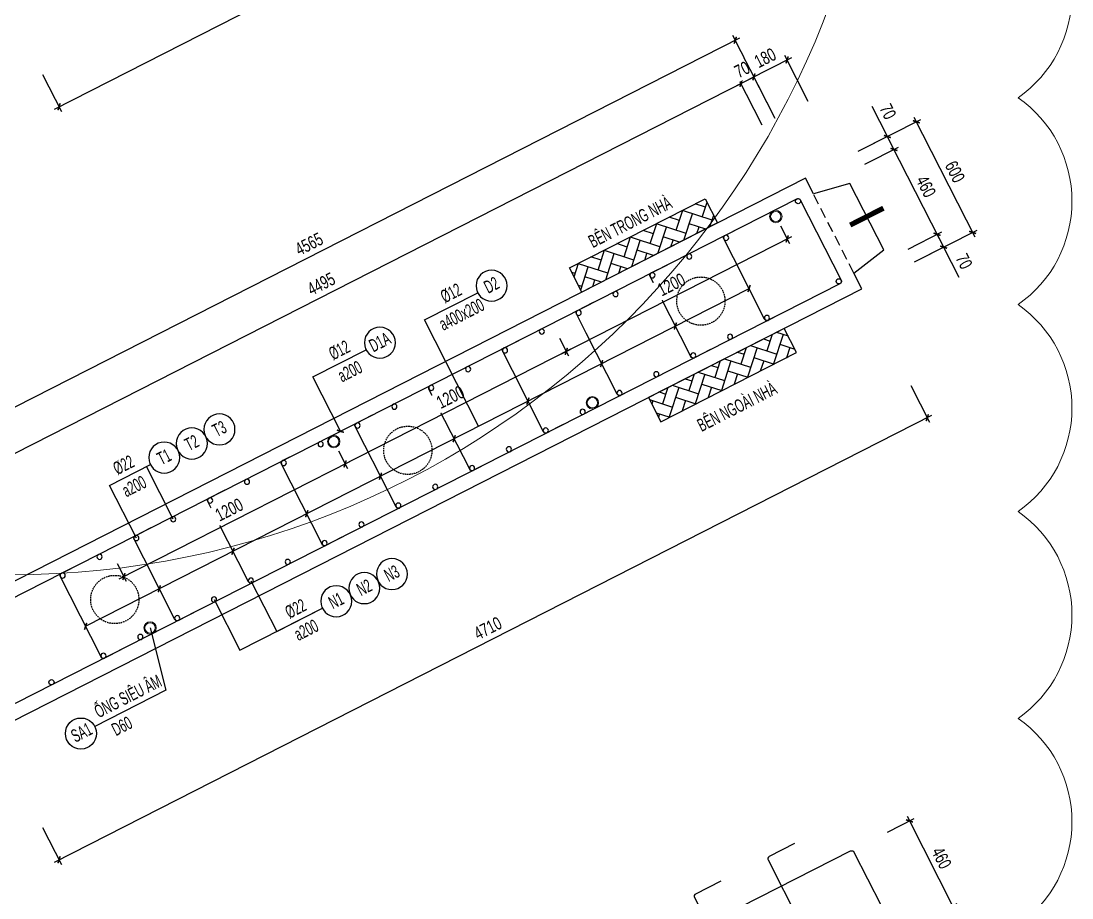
# Model space of a CAD drawing. Header units: millimetres. Extents: x -147841 to 368790, y -162721 to 84261.
# Drawn here: x 332863 to 337945, y -106921 to -102682 of the extents above; entities that cross this region are included whole.
import ezdxf
from ezdxf.enums import TextEntityAlignment as Align

# ---------------------------------------------------------------- set-up
doc = ezdxf.new("R2010")
doc.units = ezdxf.units.MM
doc.header["$LTSCALE"] = 1000
doc.header["$MEASUREMENT"] = 0
doc.header["$PDMODE"] = 1
doc.header["$PDSIZE"] = -10
doc.linetypes.add('DASHED', pattern=[0.75, 0.5, -0.25])
doc.linetypes.add('HIDDEN', pattern=[0.375, 0.25, -0.125])
doc.layers.get('0').update_dxf_attribs({"linetype": 'CONTINUOUS', "lineweight": 18})
doc.layers.get('DEFPOINTS').update_dxf_attribs({"color": 5, "linetype": 'CONTINUOUS', "lineweight": 18})
for name, color, linetype, lineweight in [('0-THAY', 7, 'CONTINUOUS', 18), ('ccu11-Dim', 8, 'CONTINUOUS', 18), ('DIM', 8, 'CONTINUOUS', 18)]:
    doc.layers.add(name, color=color, linetype=linetype, lineweight=lineweight)
for name, color, linetype in [('ccu11-Hatch', 250, 'CONTINUOUS'), ('ccu11-Khuat', 9, 'DASHED'), ('ccu11-Manh', 8, 'CONTINUOUS'), ('ccu11-Thay', 7, 'CONTINUOUS'), ('ccu11-Thep', 4, 'CONTINUOUS'), ('ccu11-Thepdai', 6, 'CONTINUOUS'), ('KC-Cotthep', 8, 'CONTINUOUS'), ('KC-Dim', 8, 'CONTINUOUS'), ('KC-Text', 31, 'CONTINUOUS'), ('KC-Thay', 7, 'CONTINUOUS')]:
    doc.layers.add(name, color=color, linetype=linetype)
doc.styles.add('ARIAL', font='arial.ttf', dxfattribs={"width": 0.7})
doc.styles.add('ccu11-dim', font='vnsimli.shx', dxfattribs={"width": 0.65, "bigfont": 'bigfont.shx'})
doc.dimstyles.new('2.5-25', dxfattribs={"dimscale": 25, "dimtxt": 2.5, "dimasz": 1, "dimexe": 1, "dimexo": 2, "dimgap": 1, "dimtad": 1, "dimdec": 1, "dimrnd": 5, "dimdsep": 46, "dimtxsty": 'ARIAL', "dimblk": 'ARCHTICK', "dimcen": -1, "dimdle": 1, "dimclrd": 256, "dimclre": 256, "dimclrt": 3, "dimadec": 0, "dimazin": 2, "dimtfac": 0.1, "dimtdec": 1, "dimtmove": 0, "dimatfit": 1, "dimldrblk": 'ARCHTICK', "dimfxl": 1, "dimtvp": 0.833333, "dimtfill": 1, "dimtolj": 1, "dimtzin": 12, "dimarcsym": 0})
doc.dimstyles.new('ccu11-100x4', dxfattribs={"dimscale": 100, "dimtxt": 2.5, "dimasz": 1, "dimexe": 1, "dimexo": 2, "dimgap": 1, "dimtad": 1, "dimdec": 0, "dimlfac": 0.25, "dimdsep": 46, "dimtxsty": 'ccu11-dim', "dimblk": 'ARCHTICK', "dimcen": -1, "dimdle": 1, "dimclrd": 256, "dimclre": 256, "dimclrt": 31, "dimadec": 0, "dimazin": 2, "dimtfac": 0.1, "dimtdec": 0, "dimtmove": 0, "dimatfit": 1, "dimldrblk": 'ARCHTICK', "dimfxl": 1, "dimtvp": 0.833333, "dimtolj": 1, "dimtzin": 12, "dimarcsym": 0})

# ---------------------------------------------------------------- blocks, each defined once
blk = doc.blocks.new('_ARCHTICK')
at = {"color": 0, "linetype": 'ByBlock', "const_width": 0.3}
blk.add_lwpolyline([(-0.5, -0.5), (0.5, 0.5)], dxfattribs=at)
blk = doc.blocks.new('*D791')
at = {"layer": 'DEFPOINTS', "color": 0, "ltscale": 3000, "transparency": 16777216}
for p in [(336928.7, -100336.5), (337245.6, -100959.3), (332730, -102473.4)]:
    blk.add_point(p, dxfattribs=at)
at = {"layer": 'KC-Dim', "lineweight": -2, "ltscale": 3000, "transparency": 16777216}
for p, q in [((337166.3, -100803.3), (337257, -100981.6)), ((333024.7, -103107.5), (337267.9, -100947.9)), ((332967.6, -102940.2), (333058.3, -103118.4))]:
    blk.add_line(p, q, dxfattribs=at)
at = {"layer": 'KC-Dim', "lineweight": -2, "ltscale": 3000, "transparency": 16777216, "xscale": 25, "yscale": 25, "zscale": 25}
for p, rotation in [((337245.6, -100959.3), 26.97333113893115), ((333047, -103096.1), 206.9733311389311)]:
    blk.add_blockref('_ARCHTICK', p, dxfattribs=dict(at, rotation=rotation))
at = {"layer": 'KC-Dim', "color": 3, "ltscale": 3000, "transparency": 16777216, "insert": (335120.5, -101977), "char_height": 62.5, "attachment_point": 5, "rotation": 26.9733, "style": 'ARIAL', "bg_fill": 3, "box_fill_scale": 1.25, "bg_fill_color": 256, "bg_fill_true_color": 13158600, "bg_fill_transparency": 0}
blk.add_mtext('\\A1;4710', dxfattribs=at)
blk = doc.blocks.new('*D802')
at = {"layer": 'DEFPOINTS', "color": 0, "linetype": 'ByBlock', "ltscale": 30, "transparency": 16777216}
for p in [(336344.8, -102983.4), (336469.8, -103229.1), (332461.8, -105268.9)]:
    blk.add_point(p, dxfattribs=at)
at = {"layer": 'KC-Dim', "linetype": 'ByBlock', "lineweight": -2, "ltscale": 30, "transparency": 16777216}
for p, q in [((336447.1, -103184.5), (336333.4, -102961.1)), ((332314.5, -105034.6), (336367, -102972.1)), ((332439.1, -105224.3), (332325.4, -105001))]:
    blk.add_line(p, q, dxfattribs=at)
at = {"layer": 'KC-Dim', "linetype": 'ByBlock', "lineweight": -2, "ltscale": 30, "transparency": 16777216, "xscale": 25, "yscale": 25, "zscale": 25}
for p, rotation in [((336344.8, -102983.4), 26.9733311404999), ((332336.7, -105023.3), 206.9733311404999)]:
    blk.add_blockref('_ARCHTICK', p, dxfattribs=dict(at, rotation=rotation))
at = {"layer": 'KC-Dim', "color": 3, "linetype": 'ByBlock', "ltscale": 30, "transparency": 16777216, "insert": (334314.9, -103952.6), "char_height": 62.5, "attachment_point": 5, "rotation": 26.9733, "style": 'ARIAL', "bg_fill": 3, "box_fill_scale": 1.25, "bg_fill_color": 256, "bg_fill_true_color": 13158600, "bg_fill_transparency": 0}
blk.add_mtext('\\A1;4495', dxfattribs=at)
blk = doc.blocks.new('*D803')
at = {"layer": 'DEFPOINTS', "color": 0, "linetype": 'ByBlock', "ltscale": 30, "transparency": 16777216}
for p in [(336867.3, -103334.4), (337464.7, -103703.6), (337139.4, -103869.1)]:
    blk.add_point(p, dxfattribs=at)
at = {"layer": 'KC-Dim', "linetype": 'ByBlock', "lineweight": -2, "ltscale": 30, "transparency": 16777216}
for p, q in [((336911.9, -103311.7), (337214.9, -103157.5)), ((337181.3, -103146.6), (337476.1, -103725.8)), ((337184, -103846.4), (337487, -103692.2))]:
    blk.add_line(p, q, dxfattribs=at)
at = {"layer": 'KC-Dim', "linetype": 'ByBlock', "lineweight": -2, "ltscale": 30, "transparency": 16777216, "xscale": 25, "yscale": 25, "zscale": 25}
for p, rotation in [((337192.6, -103168.8), 116.9733311409424), ((337464.7, -103703.6), 296.9733311409424)]:
    blk.add_blockref('_ARCHTICK', p, dxfattribs=dict(at, rotation=rotation))
at = {"layer": 'KC-Dim', "color": 3, "linetype": 'ByBlock', "ltscale": 30, "transparency": 16777216, "insert": (337379.4, -103410.4), "char_height": 62.5, "attachment_point": 5, "rotation": 296.9733, "style": 'ARIAL', "bg_fill": 3, "box_fill_scale": 1.25, "bg_fill_color": 256, "bg_fill_true_color": 13158600, "bg_fill_transparency": 0}
blk.add_mtext('\\A1;600', dxfattribs=at)
blk = doc.blocks.new('*D804')
at = {"layer": 'DEFPOINTS', "color": 0, "linetype": 'ByBlock', "ltscale": 30, "transparency": 16777216}
for p in [(337084.3, -103302.5), (336899, -103396.8), (337107.7, -103806.7)]:
    blk.add_point(p, dxfattribs=at)
at = {"layer": 'KC-Dim', "linetype": 'ByBlock', "lineweight": -2, "ltscale": 30, "transparency": 16777216}
for p, q in [((336943.6, -103374.1), (337106.6, -103291.2)), ((337304.3, -103734.7), (337072.9, -103280.2)), ((337152.3, -103784.1), (337315.2, -103701.1))]:
    blk.add_line(p, q, dxfattribs=at)
at = {"layer": 'KC-Dim', "linetype": 'ByBlock', "lineweight": -2, "ltscale": 30, "transparency": 16777216, "xscale": 25, "yscale": 25, "zscale": 25}
for p, rotation in [((337084.3, -103302.5), 116.9733311409424), ((337292.9, -103712.5), 296.9733311409424)]:
    blk.add_blockref('_ARCHTICK', p, dxfattribs=dict(at, rotation=rotation))
at = {"layer": 'KC-Dim', "color": 3, "linetype": 'ByBlock', "ltscale": 30, "transparency": 16777216, "insert": (337239.3, -103481.7), "char_height": 62.5, "attachment_point": 5, "rotation": 296.9733, "style": 'ARIAL', "bg_fill": 3, "box_fill_scale": 1.25, "bg_fill_color": 256, "bg_fill_true_color": 13158600, "bg_fill_transparency": 0}
blk.add_mtext('\\A1;460', dxfattribs=at)
blk = doc.blocks.new('*D805')
at = {"layer": 'DEFPOINTS', "color": 0, "linetype": 'ByBlock', "ltscale": 30, "transparency": 16777216}
for p in [(337324.7, -103774.8), (337107.7, -103806.7), (337139.4, -103869.1)]:
    blk.add_point(p, dxfattribs=at)
at = {"layer": 'KC-Dim', "linetype": 'ByBlock', "lineweight": -2, "ltscale": 30, "transparency": 16777216}
for p, q in [((337152.3, -103784.1), (337315.2, -103701.1)), ((337292.9, -103712.5), (337281.6, -103690.2)), ((337292.9, -103712.5), (337324.7, -103774.8)), ((337184, -103846.4), (337347, -103763.5)), ((337324.7, -103774.8), (337398.2, -103919.4))]:
    blk.add_line(p, q, dxfattribs=at)
at = {"layer": 'KC-Dim', "linetype": 'ByBlock', "lineweight": -2, "ltscale": 30, "transparency": 16777216, "xscale": 25, "yscale": 25, "zscale": 25}
for p, rotation in [((337292.9, -103712.5), 296.9733311409424), ((337324.7, -103774.8), 116.9733311409424)]:
    blk.add_blockref('_ARCHTICK', p, dxfattribs=dict(at, rotation=rotation))
at = {"layer": 'KC-Dim', "color": 3, "linetype": 'ByBlock', "ltscale": 30, "transparency": 16777216, "insert": (337423.5, -103843.6), "char_height": 62.5, "attachment_point": 5, "rotation": 296.9733, "style": 'ARIAL', "bg_fill": 3, "box_fill_scale": 1.25, "bg_fill_color": 256, "bg_fill_true_color": 13158600, "bg_fill_transparency": 0}
blk.add_mtext('\\A1;70', dxfattribs=at)
blk = doc.blocks.new('*D806')
at = {"layer": 'DEFPOINTS', "color": 0, "linetype": 'ByBlock', "ltscale": 30, "transparency": 16777216}
for p in [(337052.5, -103240.1), (336867.3, -103334.4), (336899, -103396.8)]:
    blk.add_point(p, dxfattribs=at)
at = {"layer": 'KC-Dim', "linetype": 'ByBlock', "lineweight": -2, "ltscale": 30, "transparency": 16777216}
for p, q in [((337052.5, -103240.1), (336979, -103095.6)), ((336911.9, -103311.7), (337074.8, -103228.8)), ((337084.3, -103302.5), (337052.5, -103240.1)), ((336943.6, -103374.1), (337106.6, -103291.2)), ((337084.3, -103302.5), (337095.6, -103324.8))]:
    blk.add_line(p, q, dxfattribs=at)
at = {"layer": 'KC-Dim', "linetype": 'ByBlock', "lineweight": -2, "ltscale": 30, "transparency": 16777216, "xscale": 25, "yscale": 25, "zscale": 25}
for p, rotation in [((337052.5, -103240.1), 296.9733311409424), ((337084.3, -103302.5), 116.9733311409424)]:
    blk.add_blockref('_ARCHTICK', p, dxfattribs=dict(at, rotation=rotation))
at = {"layer": 'KC-Dim', "color": 3, "linetype": 'ByBlock', "ltscale": 30, "transparency": 16777216, "insert": (337055.1, -103119.8), "char_height": 62.5, "attachment_point": 5, "rotation": 296.9733, "style": 'ARIAL', "bg_fill": 3, "box_fill_scale": 1.25, "bg_fill_color": 256, "bg_fill_true_color": 13158600, "bg_fill_transparency": 0}
blk.add_mtext('\\A1;70', dxfattribs=at)
blk = doc.blocks.new('*D807')
at = {"layer": 'DEFPOINTS', "color": 0, "ltscale": 3000, "transparency": 16777216}
for p in [(336532.2, -103197.3), (336469.8, -103229.1)]:
    blk.add_point(p, dxfattribs=at)
at = {"layer": 'KC-Dim', "lineweight": -2, "ltscale": 3000, "transparency": 16777216}
for p, q in [((336322.5, -102994.8), (336429.4, -102940.3)), ((336447.1, -103184.5), (336333.4, -102961.1)), ((336509.5, -103152.8), (336395.8, -102929.4))]:
    blk.add_line(p, q, dxfattribs=at)
at = {"layer": 'KC-Dim', "lineweight": -2, "ltscale": 3000, "transparency": 16777216, "xscale": 25, "yscale": 25, "zscale": 25}
for p, rotation in [((336344.8, -102983.4), 206.9733311404999), ((336407.2, -102951.7), 26.9733311404999)]:
    blk.add_blockref('_ARCHTICK', p, dxfattribs=dict(at, rotation=rotation))
at = {"layer": 'KC-Dim', "color": 3, "ltscale": 3000, "transparency": 16777216, "insert": (336350.1, -102916.8), "char_height": 62.5, "attachment_point": 5, "rotation": 26.9733, "style": 'ARIAL', "bg_fill": 3, "box_fill_scale": 1.25, "bg_fill_color": 256, "bg_fill_true_color": 13158600, "bg_fill_transparency": 0}
blk.add_mtext('\\A1;70', dxfattribs=at)
at = {"layer": 'DEFPOINTS', "color": 0, "ltscale": 3000, "transparency": 16777216}
blk.add_point((336407.2, -102951.7), dxfattribs=at)
blk = doc.blocks.new('*D808')
at = {"layer": 'DEFPOINTS', "color": 0, "ltscale": 3000, "transparency": 16777216}
for p in [(336567.6, -102870), (336692.6, -103115.7), (336532.2, -103197.3)]:
    blk.add_point(p, dxfattribs=at)
at = {"layer": 'KC-Dim', "lineweight": -2, "ltscale": 3000, "transparency": 16777216}
for p, q in [((336384.9, -102963), (336589.9, -102858.7)), ((336669.9, -103071.1), (336556.2, -102847.7)), ((336509.5, -103152.8), (336395.8, -102929.4))]:
    blk.add_line(p, q, dxfattribs=at)
at = {"layer": 'KC-Dim', "color": 3, "ltscale": 3000, "transparency": 16777216, "insert": (336461.6, -102860.1), "char_height": 62.5, "attachment_point": 5, "rotation": 26.9733, "style": 'ARIAL', "bg_fill": 3, "box_fill_scale": 1.25, "bg_fill_color": 256, "bg_fill_true_color": 13158600, "bg_fill_transparency": 0}
blk.add_mtext('\\A1;180', dxfattribs=at)
at = {"layer": 'KC-Dim', "lineweight": -2, "ltscale": 3000, "transparency": 16777216, "xscale": 25, "yscale": 25, "zscale": 25}
for p, rotation in [((336567.6, -102870), 26.9733311404999), ((336407.2, -102951.7), 206.9733311404999)]:
    blk.add_blockref('_ARCHTICK', p, dxfattribs=dict(at, rotation=rotation))
blk = doc.blocks.new('*D809')
at = {"layer": 'DEFPOINTS', "color": 0, "ltscale": 3000, "transparency": 16777216}
for p in [(336317.1, -102774.7), (336532.2, -103197.3), (332461.8, -105268.9)]:
    blk.add_point(p, dxfattribs=at)
at = {"layer": 'DIM', "lineweight": -2, "ltscale": 3000, "transparency": 16777216}
for p, q in [((336509.5, -103152.8), (336305.8, -102752.4)), ((332224.4, -104857.6), (336339.4, -102763.4)), ((332439.1, -105224.3), (332235.3, -104824))]:
    blk.add_line(p, q, dxfattribs=at)
at = {"layer": 'DIM', "lineweight": -2, "ltscale": 3000, "transparency": 16777216, "xscale": 25, "yscale": 25, "zscale": 25}
for p, rotation in [((336317.1, -102774.7), 26.9733311404999), ((332246.7, -104846.3), 206.9733311404999)]:
    blk.add_blockref('_ARCHTICK', p, dxfattribs=dict(at, rotation=rotation))
at = {"layer": 'DIM', "color": 3, "ltscale": 3000, "transparency": 16777216, "insert": (334256.1, -103759.8), "char_height": 62.5, "attachment_point": 5, "rotation": 26.9733, "style": 'ARIAL', "bg_fill": 3, "box_fill_scale": 1.25, "bg_fill_color": 256, "bg_fill_true_color": 13158600, "bg_fill_transparency": 0}
blk.add_mtext('\\A1;4565', dxfattribs=at)
blk = doc.blocks.new('*U792')
at = {"layer": 'ccu11-Thep'}
blk.add_circle((0, 0), 12.5, dxfattribs=at)
blk = doc.blocks.new('*U795')
at = {"layer": 'KC-Dim', "color": 0, "linetype": 'ByBlock', "lineweight": -2, "transparency": 16777216}
for p in [(0, 0), (200, 0), (400, 0), (600, 0), (800, 0), (1000, 0), (1200, 0), (1400, 0), (1600, 0), (1800, 0), (2000, 0), (2200, 0), (2400, 0), (2600, 0), (2800, 0), (3000, 0), (3200, 0), (3400, 0), (3600, 0)]:
    blk.add_blockref('*U792', p, dxfattribs=at)
blk = doc.blocks.new('*D820')
at = {"layer": 'DEFPOINTS', "color": 0, "ltscale": 3000, "transparency": 16777216}
for p in [(336928.7, -103976.4), (337245.6, -104599.2), (332730, -106113.3)]:
    blk.add_point(p, dxfattribs=at)
at = {"layer": 'KC-Dim', "lineweight": -2, "ltscale": 3000, "transparency": 16777216}
for p, q in [((337166.3, -104443.2), (337257, -104621.4)), ((333024.7, -106747.4), (337267.9, -104587.8)), ((332967.6, -106580.1), (333058.3, -106758.3))]:
    blk.add_line(p, q, dxfattribs=at)
at = {"layer": 'KC-Dim', "lineweight": -2, "ltscale": 3000, "transparency": 16777216, "xscale": 25, "yscale": 25, "zscale": 25}
for p, rotation in [((337245.6, -104599.2), 26.97333113893115), ((333047, -106736), 206.9733311389311)]:
    blk.add_blockref('_ARCHTICK', p, dxfattribs=dict(at, rotation=rotation))
at = {"layer": 'KC-Dim', "color": 3, "ltscale": 3000, "transparency": 16777216, "insert": (335120.5, -105616.9), "char_height": 62.5, "attachment_point": 5, "rotation": 26.9733, "style": 'ARIAL', "bg_fill": 3, "box_fill_scale": 1.25, "bg_fill_color": 256, "bg_fill_true_color": 13158600, "bg_fill_transparency": 0}
blk.add_mtext('\\A1;4710', dxfattribs=at)
blk = doc.blocks.new('A$C260038B3')
at = {"layer": '0-THAY', "linetype": 'Continuous'}
for radius in [120, 100]:
    blk.add_circle((0, 0), radius, dxfattribs=at)
blk = doc.blocks.new('*U800')
at = {"layer": 'ccu11-Thep'}
blk.add_circle((0, 0), 12.5, dxfattribs=at)
blk = doc.blocks.new('*U801')
at = {"layer": 'KC-Dim', "color": 0, "linetype": 'ByBlock', "lineweight": -2, "transparency": 16777216}
for p in [(0, 0), (200, 0), (400, 0), (600, 0), (800, 0), (1000, 0), (1200, 0), (1400, 0), (1600, 0), (1800, 0), (2000, 0), (2200, 0), (2400, 0), (2600, 0), (2800, 0), (3000, 0), (3200, 0), (3400, 0), (3600, 0)]:
    blk.add_blockref('*U800', p, dxfattribs=at)
blk = doc.blocks.new('*D821')
at = {"layer": 'DEFPOINTS', "color": 0, "ltscale": 3000, "transparency": 16777216}
for p in [(334375.3, -104714.9), (334430.3, -104822.8), (333305.9, -105259.1)]:
    blk.add_point(p, dxfattribs=at)
at = {"layer": 'KC-Dim', "lineweight": -2, "ltscale": 3000, "transparency": 16777216}
for p, q in [((334398, -104759.4), (334441.6, -104845.1)), ((333338.5, -105378.5), (334452.6, -104811.5)), ((333328.5, -105303.7), (333372.2, -105389.4))]:
    blk.add_line(p, q, dxfattribs=at)
at = {"layer": 'KC-Dim', "lineweight": -2, "ltscale": 3000, "transparency": 16777216, "xscale": 25, "yscale": 25, "zscale": 25}
for p, rotation in [((334430.3, -104822.8), 26.97333113892882), ((333360.8, -105367.1), 206.9733311389288)]:
    blk.add_blockref('_ARCHTICK', p, dxfattribs=dict(at, rotation=rotation))
at = {"layer": 'KC-Dim', "color": 3, "ltscale": 3000, "transparency": 16777216, "insert": (333869.7, -105044.3), "char_height": 62.5, "attachment_point": 5, "rotation": 26.9733, "style": 'ARIAL', "bg_fill": 3, "box_fill_scale": 1.25, "bg_fill_color": 256, "bg_fill_true_color": 13158600, "bg_fill_transparency": 0}
blk.add_mtext('\\A1;1200', dxfattribs=at)
blk = doc.blocks.new('*D822')
at = {"layer": 'DEFPOINTS', "color": 0, "ltscale": 3000, "transparency": 16777216}
for p in [(335444.8, -104170.6), (335499.8, -104278.6), (334375.3, -104714.9)]:
    blk.add_point(p, dxfattribs=at)
at = {"layer": 'KC-Dim', "lineweight": -2, "ltscale": 3000, "transparency": 16777216}
for p, q in [((335467.5, -104215.1), (335511.1, -104300.8)), ((334408, -104834.2), (335522, -104267.2)), ((334398, -104759.4), (334441.6, -104845.1))]:
    blk.add_line(p, q, dxfattribs=at)
at = {"layer": 'KC-Dim', "lineweight": -2, "ltscale": 3000, "transparency": 16777216, "xscale": 25, "yscale": 25, "zscale": 25}
for p, rotation in [((335499.8, -104278.6), 26.97333113896089), ((334430.3, -104822.8), 206.9733311389609)]:
    blk.add_blockref('_ARCHTICK', p, dxfattribs=dict(at, rotation=rotation))
at = {"layer": 'KC-Dim', "color": 3, "ltscale": 3000, "transparency": 16777216, "insert": (334939.2, -104500), "char_height": 62.5, "attachment_point": 5, "rotation": 26.9733, "style": 'ARIAL', "bg_fill": 3, "box_fill_scale": 1.25, "bg_fill_color": 256, "bg_fill_true_color": 13158600, "bg_fill_transparency": 0}
blk.add_mtext('\\A1;1200', dxfattribs=at)
blk = doc.blocks.new('*D823')
at = {"layer": 'DEFPOINTS', "color": 0, "ltscale": 3000, "transparency": 16777216}
for p in [(336513, -103626.9), (336568, -103734.9), (335444.8, -104170.6)]:
    blk.add_point(p, dxfattribs=at)
at = {"layer": 'KC-Dim', "lineweight": -2, "ltscale": 3000, "transparency": 16777216}
for p, q in [((336535.7, -103671.5), (336579.3, -103757.2)), ((335477.5, -104289.9), (336590.3, -103723.5)), ((335467.5, -104215.1), (335511.1, -104300.8))]:
    blk.add_line(p, q, dxfattribs=at)
at = {"layer": 'KC-Dim', "lineweight": -2, "ltscale": 3000, "transparency": 16777216, "xscale": 25, "yscale": 25, "zscale": 25}
for p, rotation in [((336568, -103734.9), 26.97333113896089), ((335499.8, -104278.6), 206.9733311389609)]:
    blk.add_blockref('_ARCHTICK', p, dxfattribs=dict(at, rotation=rotation))
at = {"layer": 'KC-Dim', "color": 3, "ltscale": 3000, "transparency": 16777216, "insert": (336008.1, -103956), "char_height": 62.5, "attachment_point": 5, "rotation": 26.9733, "style": 'ARIAL', "bg_fill": 3, "box_fill_scale": 1.25, "bg_fill_color": 256, "bg_fill_true_color": 13158600, "bg_fill_transparency": 0}
blk.add_mtext('\\A1;1200', dxfattribs=at)
blk = doc.blocks.new('att_thep_2')
blk.add_circle((-300, 0), 300)
at = {"color": 3, "style": 'ARIAL', "width": 0.6}
blk.add_attdef('DK', text='', height=250, dxfattribs=at).set_placement((467, 105), align=Align.CENTER)
at = {"color": 31, "style": 'ARIAL', "width": 0.6}
blk.add_attdef('SH', text='', height=250, dxfattribs=at).set_placement((-281, -111), align=Align.CENTER)
at = {"color": 2, "style": 'ARIAL', "width": 0.6}
blk.add_attdef('KC', text='', height=250, dxfattribs=at).set_placement((472, -355), align=Align.CENTER)
blk = doc.blocks.new('*D826')
at = {"layer": 'DEFPOINTS', "color": 0, "ltscale": 3000, "transparency": 16777216}
for p in [(337007.8, -106625.7), (337368.2, -106958.4), (337216.5, -107035.6)]:
    blk.add_point(p, dxfattribs=at)
at = {"layer": 'DIM', "lineweight": -2, "ltscale": 3000, "transparency": 16777216}
for p, q in [((337052.4, -106603), (337181.8, -106537.1)), ((337148.2, -106526.2), (337379.5, -106980.7)), ((337261, -107012.9), (337390.5, -106947.1))]:
    blk.add_line(p, q, dxfattribs=at)
at = {"layer": 'DIM', "lineweight": -2, "ltscale": 3000, "transparency": 16777216, "xscale": 25, "yscale": 25, "zscale": 25}
for p, rotation in [((337159.6, -106548.4), 116.9733311393708), ((337368.2, -106958.4), 296.9733311393707)]:
    blk.add_blockref('_ARCHTICK', p, dxfattribs=dict(at, rotation=rotation))
at = {"layer": 'DIM', "color": 3, "ltscale": 3000, "transparency": 16777216, "insert": (337314.6, -106727.6), "char_height": 62.5, "attachment_point": 5, "rotation": 296.9733, "style": 'ARIAL', "bg_fill": 3, "box_fill_scale": 1.25, "bg_fill_color": 256, "bg_fill_true_color": 13158600, "bg_fill_transparency": 0}
blk.add_mtext('\\A1;460', dxfattribs=at)
blk = doc.blocks.new('*U1594')
at = {"layer": 'ccu11-Thepdai', "flags": 128}
blk.add_lwpolyline([(75, 230), (-62.5, 230, 0.414214), (-75, 217.5), (-75, -114.4), (-75, -217.5, 0.414214), (-62.5, -230), (75, -230)], format="xyb", dxfattribs=at)
blk = doc.blocks.new('*U1593')
at = {"layer": 'ccu11-Thay', "color": 0, "linetype": 'ByBlock', "lineweight": -2, "transparency": 16777216}
for p in [(0, 0), (400, 0), (800, 0), (1200, 0), (1600, 0), (2000, 0), (2400, 0), (2800, 0), (3200, 0), (3600, 0)]:
    blk.add_blockref('*U1594', p, dxfattribs=at)

msp = doc.modelspace()

# ---------------------------------------------------------------- linework, layer by layer
at = {"layer": 'ccu11-Thep', "const_width": 25}
msp.add_lwpolyline([(336872.81, -103668.2), (337033.23, -103586.56)], dxfattribs=at)
at = {"layer": 'ccu11-Thep'}
for centre in [(336620.42, -103552.61), (336817.73, -103940.29)]:
    msp.add_circle(centre, 12.5, dxfattribs=at)
at = {"layer": 'ccu11-Thepdai'}
msp.add_lwpolyline([(332629.01, -105569.97), (336614.75, -103541.47, -0.4142136), (336631.56, -103546.94), (336828.87, -103934.62, -0.4142136), (336823.4, -103951.43), (332837.66, -105979.93, -0.4142136), (332820.85, -105974.46), (332623.54, -105586.78, -0.4142136)], format="xyb", close=True, dxfattribs=at)
at = {"layer": 'DEFPOINTS', "color": 1, "flags": 128}
msp.add_lwpolyline([(337684.98, -99052.6, -0.5205671), (337684.98, -100052.6, -0.5205671), (337684.98, -101052.6, -0.5205671), (337684.98, -102052.6, -0.5205671), (337684.98, -103052.6, -0.5205671), (337684.98, -104052.6, -0.5205671), (337684.98, -105052.6, -0.5205671), (337684.98, -106052.6, -0.5205671), (337684.98, -107052.6, -0.5205671)], format="xyb", dxfattribs=at)
at = {"layer": 'KC-Thay', "flags": 128}
msp.add_lwpolyline([(329930.02, -106113.25), (332730.02, -106113.25), (336928.67, -103976.39), (336890.12, -103900.64), (337034.66, -103787.8), (336871.38, -103466.96), (336695.08, -103517.41), (336656.53, -103441.66), (332586.12, -105513.25), (329930.02, -105513.25), (329930.02, -105598.25), (329750.02, -105633.25), (329750.02, -105993.25), (329930.02, -106028.25), (329930.02, -106113.25)], dxfattribs=at)

# ---------------------------------------------------------------- dimensions: what is measured, and where the dimension line sits
at = {"layer": 'KC-Dim', "ltscale": 3000}
dim = msp.add_aligned_dim(p1=(332730.02, -102473.37), p2=(336928.67, -100336.51), distance=-698.78, dimstyle='2.5-25', override={"dimfxl": 7, "dimfxlon": 1}, dxfattribs=at)
dim.commit()
dim.dimension.update_dxf_attribs({"geometry": '*D791', "text_midpoint": (335120.49, -101976.99)})

# ---------------------------------------------------------------- leaders
at = {"layer": 'ccu11-Manh', "ltscale": 10}
msp.add_leader([(333487.3, -105615.64), (333563.66, -105916.81), (333219.57, -106091.92)], dimstyle='ccu11-100x4', override={"dimgap": 1, "dimtad": 0, "dimldrblk": 'None'}, dxfattribs=at)

# ---------------------------------------------------------------- next in the draw order: dimensions: what is measured, and where the dimension line sits
at = {"layer": 'KC-Dim', "linetype": 'ByBlock', "ltscale": 30}
for base, p1, p2, angle, picture, middle in [((336344.77, -102983.42), (332461.76, -105268.91), (336469.79, -103229.07), 26.97333, '*D802', (334314.94, -103952.62)), ((337464.74, -103703.57), (336867.3, -103334.39), (337139.44, -103869.12), 296.97333, '*D803', (337379.39, -103410.39))]:
    dim = msp.add_linear_dim(base=base, p1=p1, p2=p2, angle=angle, dimstyle='2.5-25', dxfattribs=at)
    dim.commit()
    dim.dimension.update_dxf_attribs({"geometry": picture, "text_midpoint": middle})

# ---------------------------------------------------------------- next in the draw order: linework, layer by layer
at = {"layer": 'ccu11-Thepdai', "flags": 128}
for points in [[(336553.81, -104088.63), (336475.82, -104128.32, -0.4142136), (336459.01, -104122.85), (336308.46, -103827.03), (336261.71, -103735.17, -0.4142136), (336267.18, -103718.36), (336345.16, -103678.67)], [(336197.32, -104270.06), (336119.34, -104309.75, -0.4142136), (336102.53, -104304.28), (335951.97, -104008.46), (335905.22, -103916.6, -0.4142136), (335910.69, -103899.79), (335988.67, -103860.1)], [(335840.83, -104451.49), (335762.85, -104491.18, -0.4142136), (335746.04, -104485.71), (335595.49, -104189.89), (335548.73, -104098.03, -0.4142136), (335554.21, -104081.22), (335632.19, -104041.53)], [(335484.34, -104632.92), (335406.36, -104672.61, -0.4142136), (335389.55, -104667.14), (335239, -104371.32), (335192.25, -104279.46, -0.4142136), (335197.72, -104262.65), (335275.7, -104222.96)], [(335127.86, -104814.35), (335049.88, -104854.04, -0.4142136), (335033.07, -104848.57), (334882.51, -104552.75), (334835.76, -104460.89, -0.4142136), (334841.23, -104444.08), (334919.21, -104404.39)]]:
    msp.add_lwpolyline(points, format="xyb", dxfattribs=at)

# ---------------------------------------------------------------- next in the draw order: dimensions: what is measured, and where the dimension line sits
at = {"layer": 'KC-Dim', "ltscale": 3000}
dim = msp.add_linear_dim(base=(336407.15, -102951.67), p1=(336469.79, -103229.07), p2=(336532.17, -103197.32), angle=26.97333, dimstyle='2.5-25', dxfattribs=at)
dim.commit()
dim.dimension.update_dxf_attribs({"geometry": '*D807', "text_midpoint": (336375.96, -102967.55), "dimtype": 160})
at = {"layer": 'KC-Dim', "linetype": 'ByBlock', "ltscale": 30}
dim = msp.add_linear_dim(base=(337084.29, -103302.5), p1=(337107.69, -103806.74), p2=(336899.05, -103396.78), angle=296.97333, dimstyle='2.5-25', dxfattribs=at)
dim.commit()
dim.dimension.update_dxf_attribs({"geometry": '*D804', "text_midpoint": (337239.33, -103481.67)})

# ---------------------------------------------------------------- next in the draw order: linework, layer by layer
at = {"layer": 'ccu11-Khuat', "ltscale": 0.1}
msp.add_line((336890.12, -103900.64), (336695.08, -103517.41), dxfattribs=at)
at = {"layer": 'KC-Thay', "flags": 128}
msp.add_lwpolyline([(336890.12, -103900.64), (337034.66, -103787.8), (336871.38, -103466.96), (336695.08, -103517.41)], dxfattribs=at)

# ---------------------------------------------------------------- next in the draw order: dimensions: what is measured, and where the dimension line sits
at = {"layer": 'KC-Dim', "ltscale": 3000}
dim = msp.add_linear_dim(base=(336567.57, -102870.03), p1=(336532.17, -103197.32), p2=(336692.59, -103115.67), angle=26.97333, dimstyle='2.5-25', override={"dimtmove": 1}, dxfattribs=at)
dim.commit()
dim.dimension.update_dxf_attribs({"geometry": '*D808', "text_midpoint": (336487.36, -102910.85), "dimtype": 160})
at = {"layer": 'KC-Dim', "linetype": 'ByBlock', "ltscale": 30}
for base, p1, p2, picture, middle in [((337052.54, -103240.12), (336899.05, -103396.78), (336867.3, -103334.39), '*D806', (337055.14, -103119.76)), ((337324.68, -103774.85), (337107.69, -103806.74), (337139.44, -103869.12), '*D805', (337423.52, -103843.58))]:
    dim = msp.add_linear_dim(base=base, p1=p1, p2=p2, angle=296.97333, dimstyle='2.5-25', dxfattribs=at)
    dim.commit()
    dim.dimension.update_dxf_attribs({"geometry": picture, "text_midpoint": middle})

# ---------------------------------------------------------------- next in the draw order: dimensions: what is measured, and where the dimension line sits
at = {"layer": 'DIM', "ltscale": 3000}
dim = msp.add_linear_dim(base=(336317.1, -102774.72), p1=(332461.76, -105268.91), p2=(336532.17, -103197.32), angle=26.97333, dimstyle='2.5-25', dxfattribs=at)
dim.commit()
dim.dimension.update_dxf_attribs({"geometry": '*D809', "text_midpoint": (334256.08, -103759.8)})

# ---------------------------------------------------------------- next in the draw order: block references
at = {"layer": 'ccu11-Dim', "ltscale": 3000, "extrusion": (0, 0, -1), "xscale": 0.25, "yscale": 0.25, "zscale": -0.25, "rotation": 153.0266688610587}
msp.add_blockref('A$C260038B3', (-336513.04, -103626.9), dxfattribs=at)
at = {"layer": 'KC-Dim', "xscale": -1, "rotation": 206.9733311389413}
msp.add_blockref('*U795', (333064.47, -105362.37), dxfattribs=at)

# ---------------------------------------------------------------- next in the draw order: dimensions: what is measured, and where the dimension line sits
at = {"layer": 'KC-Dim', "ltscale": 3000}
dim = msp.add_aligned_dim(p1=(332730.02, -106113.25), p2=(336928.67, -103976.39), distance=-698.78, dimstyle='2.5-25', override={"dimfxl": 7, "dimfxlon": 1}, dxfattribs=at)
dim.commit()
dim.dimension.update_dxf_attribs({"geometry": '*D820', "text_midpoint": (335120.49, -105616.87)})

# ---------------------------------------------------------------- next in the draw order: linework, layer by layer
at = {"layer": 'ccu11-Thep'}
msp.add_circle((333010.23, -105878.07), 12.5, dxfattribs=at)
at = {"layer": 'ccu11-Thepdai', "flags": 128}
for points in [[(334771.37, -104995.78), (334693.39, -105035.47, -0.4142136), (334676.58, -105030), (334526.03, -104734.18), (334479.27, -104642.32, -0.4142136), (334484.74, -104625.51), (334562.73, -104585.82)], [(334414.88, -105177.21), (334336.9, -105216.9, -0.4142136), (334320.09, -105211.43), (334169.54, -104915.61), (334122.79, -104823.75, -0.4142136), (334128.26, -104806.94), (334206.24, -104767.25)], [(334058.4, -105358.64), (333980.41, -105398.33, -0.4142136), (333963.6, -105392.86), (333813.05, -105097.04), (333766.3, -105005.18, -0.4142136), (333771.77, -104988.37), (333849.75, -104948.68)], [(333701.91, -105540.07), (333623.93, -105579.76, -0.4142136), (333607.12, -105574.29), (333456.56, -105278.47), (333409.81, -105186.61, -0.4142136), (333415.28, -105169.8), (333493.26, -105130.11)], [(333345.42, -105721.51), (333267.44, -105761.19, -0.4142136), (333250.63, -105755.72), (333100.08, -105459.9), (333053.32, -105368.04, -0.4142136), (333058.8, -105351.23), (333136.78, -105311.55)]]:
    msp.add_lwpolyline(points, format="xyb", dxfattribs=at)
at = {"layer": 'ccu11-Thepdai'}
msp.add_lwpolyline([(332888.58, -108722.1), (336874.32, -106693.6, -0.4142136), (336891.13, -106699.07), (337088.44, -107086.75, -0.4142136), (337082.97, -107103.56), (333097.23, -109132.06, -0.4142136), (333080.42, -109126.59), (332883.11, -108738.91, -0.4142136)], format="xyb", close=True, dxfattribs=at)
at = {"layer": 'KC-Dim', "ltscale": 3000}
msp.add_lwpolyline([(333175.35, -105607.81), (336383.74, -103974.94)], dxfattribs=at)

# ---------------------------------------------------------------- next in the draw order: block references
at = {"layer": 'ccu11-Dim', "ltscale": 3000, "extrusion": (0, 0, -1), "xscale": 0.25, "yscale": 0.25, "zscale": -0.25, "rotation": 153.0266688610587}
for p in [(-335626.22, -104527.05), (-334375.33, -104714.86), (-333487.3, -105615.64)]:
    msp.add_blockref('A$C260038B3', p, dxfattribs=at)
at = {"layer": 'ccu11-Thay', "rotation": 26.97333113893228}
msp.add_blockref('*U1593', (333432.89, -108529.95), dxfattribs=at)
at = {"layer": 'KC-Cotthep'}
ref = msp.add_blockref('att_thep_2', (334590.04, -105389.18), dxfattribs=dict(at, xscale=-0.25, yscale=0.25, zscale=0.25, rotation=26.97333114049795))
ref.add_attrib('SH', 'N3', dxfattribs={"layer": '0', "color": 31, "height": 62.5, "rotation": 26.97333, "style": 'ARIAL', "width": 0.6}).set_placement((334670.43, -105379.53), align=Align.CENTER)
ref = msp.add_blockref('att_thep_2', (333219.57, -106091.92), dxfattribs=dict(at, xscale=0.25, yscale=0.25, zscale=0.25, rotation=26.97333113894132))
ref.add_attrib('KC', 'D60', dxfattribs={"layer": '0', "color": 2, "height": 62.5, "rotation": 26.97333, "style": 'ARIAL', "width": 0.6}).set_placement((333364.99, -106117.58), align=Align.CENTER)
ref.add_attrib('DK', 'ỐNG SIÊU ÂM', dxfattribs={"layer": '0', "color": 15, "height": 62.5, "rotation": 26.97333, "style": 'ARIAL', "width": 0.6}).set_placement((333393.94, -105973.61), align=Align.CENTER)
ref.add_attrib('SH', 'SA1', dxfattribs={"layer": '0', "color": 31, "height": 62.5, "rotation": 26.97333, "style": 'ARIAL', "width": 0.6}).set_placement((333169.61, -106148.62), align=Align.CENTER)
at = {"layer": 'KC-Dim', "ltscale": 3000, "xscale": 25, "yscale": 25, "zscale": 25, "rotation": 206.9733311389348}
for p in [(336383.74, -103974.94), (336027.25, -104156.37), (335670.76, -104337.8), (335314.28, -104519.23), (334957.79, -104700.66), (334601.3, -104882.09), (334244.81, -105063.52), (333888.33, -105244.95), (333531.84, -105426.38), (333175.35, -105607.81)]:
    msp.add_blockref('_ARCHTICK', p, dxfattribs=at)
at = {"layer": 'KC-Dim', "xscale": -1, "rotation": 206.9733311389413}
msp.add_blockref('*U801', (333261.77, -105750.05), dxfattribs=at)

# ---------------------------------------------------------------- next in the draw order: texts
at = {"layer": 'KC-Text', "color": 1, "style": 'ARIAL', "width": 0.6}
msp.add_text('BÊN NGOÀI NHÀ', height=62.5, rotation=26.97333, dxfattribs=at).set_placement((336339.5, -104574.42), align=Align.CENTER)

# ---------------------------------------------------------------- next in the draw order: leaders
at = {"layer": 'ccu11-Manh', "ltscale": 10}
msp.add_leader([(333796.5, -105477.91), (333921.63, -105723.77), (334320.55, -105520.75)], dimstyle='ccu11-100x4', override={"dimgap": 1, "dimtad": 0, "dimldrblk": 'None'}, dxfattribs=at)

# ---------------------------------------------------------------- next in the draw order: dimensions: what is measured, and where the dimension line sits
at = {"layer": 'DIM', "ltscale": 3000}
dim = msp.add_aligned_dim(p1=(337007.82, -106625.66), p2=(337216.46, -107035.62), distance=170.26, dimstyle='2.5-25', dxfattribs=at)
dim.commit()
dim.dimension.update_dxf_attribs({"geometry": '*D826', "text_midpoint": (337314.6, -106727.6)})
at = {"layer": 'KC-Dim', "ltscale": 3000}
dim = msp.add_aligned_dim(p1=(333305.87, -105259.15), p2=(334375.33, -104714.86), distance=-121.17, dimstyle='2.5-25', override={"dimfxl": 7, "dimfxlon": 1}, dxfattribs=at)
dim.commit()
dim.dimension.update_dxf_attribs({"geometry": '*D821', "text_midpoint": (333869.75, -105044.27)})

# ---------------------------------------------------------------- next in the draw order: linework, layer by layer
at = {"layer": 'ccu11-Thep', "linetype": 'HIDDEN', "ltscale": 0.03}
msp.add_circle((333316.6, -105478.1, 1071.45), 116.6, dxfattribs=at)

# ---------------------------------------------------------------- next in the draw order: block references
at = {"layer": 'KC-Cotthep'}
ref = msp.add_blockref('att_thep_2', (333756, -104690.03), dxfattribs=dict(at, xscale=-0.25, yscale=0.25, zscale=0.25, rotation=26.97333114049795))
ref.add_attrib('SH', 'T3', dxfattribs={"layer": '0', "color": 31, "height": 62.5, "rotation": 26.97333, "style": 'ARIAL', "width": 0.6}).set_placement((333836.4, -104680.38), align=Align.CENTER)
ref = msp.add_blockref('att_thep_2', (333622.32, -104758.06), dxfattribs=dict(at, xscale=-0.25, yscale=0.25, zscale=0.25, rotation=26.97333114049795))
ref.add_attrib('SH', 'T2', dxfattribs={"layer": '0', "color": 31, "height": 62.5, "rotation": 26.97333, "style": 'ARIAL', "width": 0.6}).set_placement((333702.72, -104748.42), align=Align.CENTER)
ref = msp.add_blockref('att_thep_2', (333488.64, -104826.1), dxfattribs=dict(at, xscale=-0.25, yscale=0.25, zscale=0.25, rotation=26.97333114049795))
ref.add_attrib('KC', 'a200', dxfattribs={"layer": '0', "color": 2, "height": 62.5, "rotation": 26.97333, "style": 'ARIAL', "width": 0.6}).set_placement((333424.34, -104958.49), align=Align.CENTER)
ref.add_attrib('DK', '%%C22', dxfattribs={"layer": '0', "color": 2, "height": 62.5, "rotation": 26.97333, "style": 'ARIAL', "width": 0.6}).set_placement((333373.06, -104855.35), align=Align.CENTER)
ref.add_attrib('SH', 'T1', dxfattribs={"layer": '0', "color": 31, "height": 62.5, "rotation": 26.97333, "style": 'ARIAL', "width": 0.6}).set_placement((333569.03, -104816.46), align=Align.CENTER)
ref = msp.add_blockref('att_thep_2', (334456.36, -105457.21), dxfattribs=dict(at, xscale=-0.25, yscale=0.25, zscale=0.25, rotation=26.97333114049795))
ref.add_attrib('SH', 'N2', dxfattribs={"layer": '0', "color": 31, "height": 62.5, "rotation": 26.97333, "style": 'ARIAL', "width": 0.6}).set_placement((334536.75, -105447.57), align=Align.CENTER)
ref = msp.add_blockref('att_thep_2', (334320.58, -105520.73), dxfattribs=dict(at, xscale=-0.25, yscale=0.25, zscale=0.25, rotation=26.97333114049795))
ref.add_attrib('KC', 'a200', dxfattribs={"layer": '0', "color": 2, "height": 62.5, "rotation": 26.97333, "style": 'ARIAL', "width": 0.6}).set_placement((334256.28, -105653.12), align=Align.CENTER)
ref.add_attrib('DK', '%%C22', dxfattribs={"layer": '0', "color": 2, "height": 62.5, "rotation": 26.97333, "style": 'ARIAL', "width": 0.6}).set_placement((334205.01, -105549.98), align=Align.CENTER)
ref.add_attrib('SH', 'N1', dxfattribs={"layer": '0', "color": 31, "height": 62.5, "rotation": 26.97333, "style": 'ARIAL', "width": 0.6}).set_placement((334400.98, -105511.08), align=Align.CENTER)

# ---------------------------------------------------------------- next in the draw order: dimensions: what is measured, and where the dimension line sits
at = {"layer": 'KC-Dim', "ltscale": 3000}
dim = msp.add_linear_dim(base=(335499.75, -104278.56), p1=(334375.33, -104714.86), p2=(335444.79, -104170.57), angle=206.97333, dimstyle='2.5-25', override={"dimtmove": 1, "dimfxl": 7, "dimfxlon": 1}, dxfattribs=at)
dim.commit()
dim.dimension.update_dxf_attribs({"geometry": '*D822', "text_midpoint": (334939.21, -104499.98)})

# ---------------------------------------------------------------- next in the draw order: leaders
at = {"layer": 'ccu11-Manh', "ltscale": 10}
for points in [[(333420.95, -105180.94), (333291.44, -104926.46), (333488.6, -104826.12)], [(333599.2, -105090.23), (333469.68, -104835.75), (333488.64, -104826.1)], [(333974.74, -105387.19), (334099.87, -105633.06), (334320.58, -105520.73)]]:
    msp.add_leader(points, dimstyle='ccu11-100x4', override={"dimgap": 1, "dimtad": 0, "dimldrblk": 'None'}, dxfattribs=at)

# ---------------------------------------------------------------- next in the draw order: linework, layer by layer
at = {"layer": 'ccu11-Thep', "linetype": 'HIDDEN', "ltscale": 0.03}
msp.add_circle((334733.64, -104756.91, 1071.45), 116.6, dxfattribs=at)
at = {"layer": 'KC-Dim', "ltscale": 3000}
msp.add_lwpolyline([(335075.64, -104640.68), (334813.97, -104126.53), (335071.94, -103995.24)], dxfattribs=at)

# ---------------------------------------------------------------- next in the draw order: block references
at = {"layer": 'KC-Cotthep'}
ref = msp.add_blockref('att_thep_2', (335071.94, -103995.24), dxfattribs=dict(at, xscale=-0.25, yscale=0.25, zscale=0.25, rotation=26.97333113893208))
ref.add_attrib('KC', 'a400x200', dxfattribs={"layer": '0', "color": 2, "height": 62.5, "rotation": 26.97333, "style": 'ARIAL', "width": 0.6}).set_placement((335007.64, -104127.63), align=Align.CENTER)
ref.add_attrib('DK', '%%C12', dxfattribs={"layer": '0', "color": 215, "height": 62.5, "rotation": 26.97333, "style": 'ARIAL', "width": 0.6}).set_placement((334956.59, -104024.37), align=Align.CENTER)
ref.add_attrib('SH', 'D2', dxfattribs={"layer": '0', "color": 31, "height": 62.5, "rotation": 26.97333, "style": 'ARIAL', "width": 0.6}).set_placement((335152.15, -103985.68), align=Align.CENTER)
ref = msp.add_blockref('att_thep_2', (334531.96, -104270.75), dxfattribs=dict(at, xscale=-0.25, yscale=0.25, zscale=0.25, rotation=26.973331138928))
ref.add_attrib('KC', 'a200', dxfattribs={"layer": '0', "color": 2, "height": 62.5, "rotation": 26.97333, "style": 'ARIAL', "width": 0.6}).set_placement((334467.66, -104403.14), align=Align.CENTER)
ref.add_attrib('DK', '%%C12', dxfattribs={"layer": '0', "color": 215, "height": 62.5, "rotation": 26.97333, "style": 'ARIAL', "width": 0.6}).set_placement((334416.41, -104299.98), align=Align.CENTER)
ref.add_attrib('SH', 'D1A', dxfattribs={"layer": '0', "color": 31, "height": 62.5, "rotation": 26.97333, "style": 'ARIAL', "width": 0.6}).set_placement((334612.18, -104261.19), align=Align.CENTER)

# ---------------------------------------------------------------- next in the draw order: dimensions: what is measured, and where the dimension line sits
at = {"layer": 'KC-Dim', "ltscale": 3000}
dim = msp.add_linear_dim(base=(336568, -103734.89), p1=(335444.79, -104170.57), p2=(336513.04, -103626.9), angle=206.97333, dimstyle='2.5-25', override={"dimtmove": 1, "dimfxl": 7, "dimfxlon": 1}, dxfattribs=at)
dim.commit()
dim.dimension.update_dxf_attribs({"geometry": '*D823', "text_midpoint": (336008.06, -103956)})

# ---------------------------------------------------------------- next in the draw order: leaders
msp.add_leader([(334407.69, -104664.73), (334273.99, -104402.04), (334531.96, -104270.75)], dimstyle='2.5-25', override={"dimgap": 1, "dimtad": 0, "dimfxl": 7, "dimfxlon": 1}, dxfattribs=at)

# ---------------------------------------------------------------- next in the draw order: hatches: boundary and pattern name
at = {"layer": 'ccu11-Hatch', "ltscale": 3000}
h = msp.add_hatch(dxfattribs=at)
h.set_pattern_fill('AR-HBONE', color=256, scale=12.5, angle=26.97333, style=0)
h.set_pattern_definition([(71.97333, (281302.135, -145194.153), (-32.072647, 63.01861), [150, -50]), (161.97333, (281317.61, -145146.607), (-32.072647, 63.01861), [150, -50])])
h.paths.add_polyline_path([(336171.97, -103540.61), (335515.36, -103874.79), (335575.05, -103992.07), (336231.65, -103657.9)])
h = msp.add_hatch(dxfattribs=at)
h.set_pattern_fill('AR-HBONE', color=256, scale=12.5, angle=26.97333, style=0)
h.set_pattern_definition([(341.97333, (270644.466, -124130.563), (32.072647, -63.01861), [150, -50]), (251.97333, (270692.01, -124146.036), (32.072647, -63.01861), [150, -50])])
h.paths.add_polyline_path([(336613.07, -104284.68), (335956.46, -104618.85), (335896.77, -104501.57), (336553.38, -104167.39)])

# ---------------------------------------------------------------- next in the draw order: linework, layer by layer
for points in [[(335515.36, -103874.79), (336171.97, -103540.61), (336231.65, -103657.9), (335575.05, -103992.07)], [(335956.46, -104618.85), (336613.07, -104284.68), (336553.38, -104167.39), (335896.77, -104501.57)]]:
    msp.add_lwpolyline(points, close=True, dxfattribs=at)
at = {"layer": 'ccu11-Thep', "linetype": 'HIDDEN', "ltscale": 0.03}
msp.add_circle((336150.63, -104035.75, 829.15), 116.6, dxfattribs=at)
at = {"layer": 'DEFPOINTS', "ltscale": 3000}
msp.add_circle((332815.67, -101139.64), 4218.61, dxfattribs=at)

# ---------------------------------------------------------------- next in the draw order: texts
at = {"layer": 'KC-Text', "color": 1, "style": 'ARIAL', "width": 0.6}
msp.add_text('BÊN TRONG NHÀ', height=62.5, rotation=26.97333, dxfattribs=at).set_placement((335822.61, -103681.44), align=Align.CENTER)

doc.saveas('drawing.dxf')
